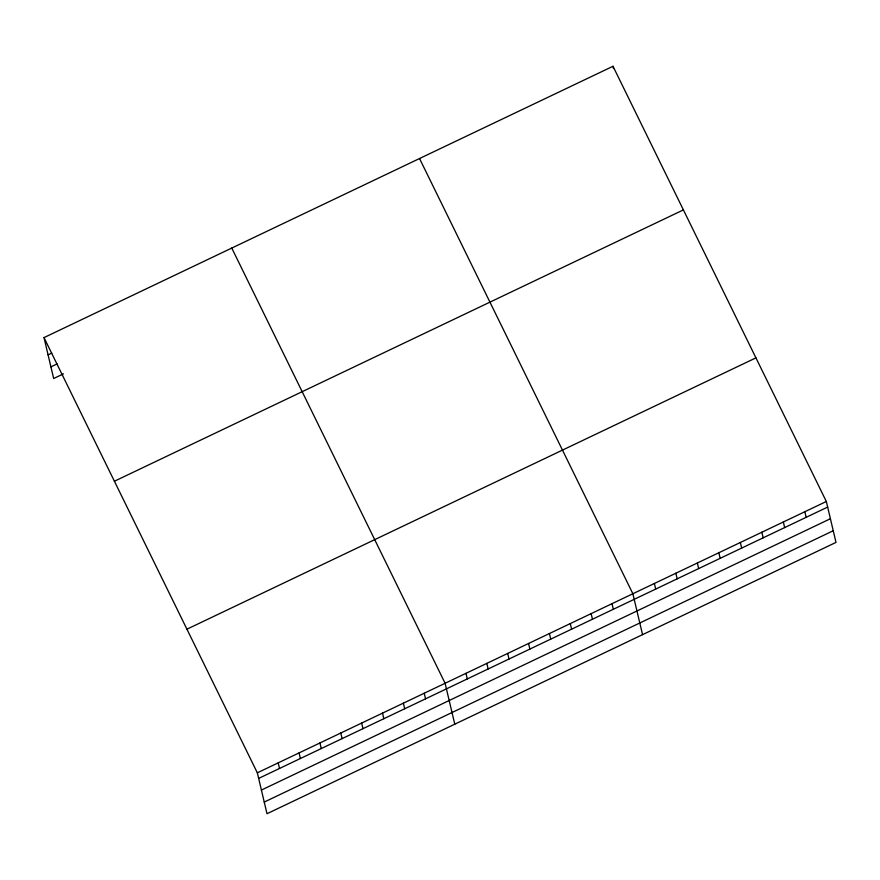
<?xml version="1.0" encoding="UTF-8"?>
<svg xmlns="http://www.w3.org/2000/svg" width="880" height="880" viewBox="0 0 880 880"><rect width="100%" height="100%" fill="white"/><g stroke="black" fill="none" stroke-linecap="round" stroke-linejoin="round"><path stroke-width="1.32" d="M44 337.601L612.997 66.275L826.331 501.49L836 542.399L267.003 813.725L257.334 772.816L44 337.601L53.669 378.51L63.492 373.835M48.081 354.86L51.755 353.1M50.919 366.861L57.057 363.935M114.4 481.228L683.397 209.891M186.934 629.189L755.931 357.863M257.334 772.816L826.331 501.49M258.654 778.415L827.651 507.078M261.404 790.064L830.412 518.738M264.242 802.065L833.25 530.739M419.54 158.532L632.874 593.736L642.543 634.645M231.77 248.061L445.104 683.276L454.773 724.185M804.837 511.731L806.157 517.33M783.343 521.983L784.663 527.582M761.838 532.235L763.169 537.834M740.344 542.487L741.675 548.086M612.997 66.275L613.525 68.519M718.85 552.739L720.17 558.338M697.356 562.991L698.676 568.579M675.862 573.232L677.182 578.831M654.368 583.484L655.688 589.083M612.007 603.68L613.327 609.279M591.14 613.635L592.471 619.234M570.284 623.579L571.604 629.178M549.417 633.534L550.737 639.133M528.55 643.478L529.881 649.077M507.694 653.433L509.014 659.021M486.827 663.377L488.147 668.976M465.96 673.321L467.291 678.92M424.237 693.22L425.557 698.819M403.37 703.175L404.701 708.774M382.514 713.119L383.834 718.718M361.647 723.074L362.967 728.662M340.78 733.018L342.111 738.617M319.924 742.962L321.244 748.561M299.057 752.917L300.377 758.516M278.19 762.861L279.521 768.46"/></g></svg>
